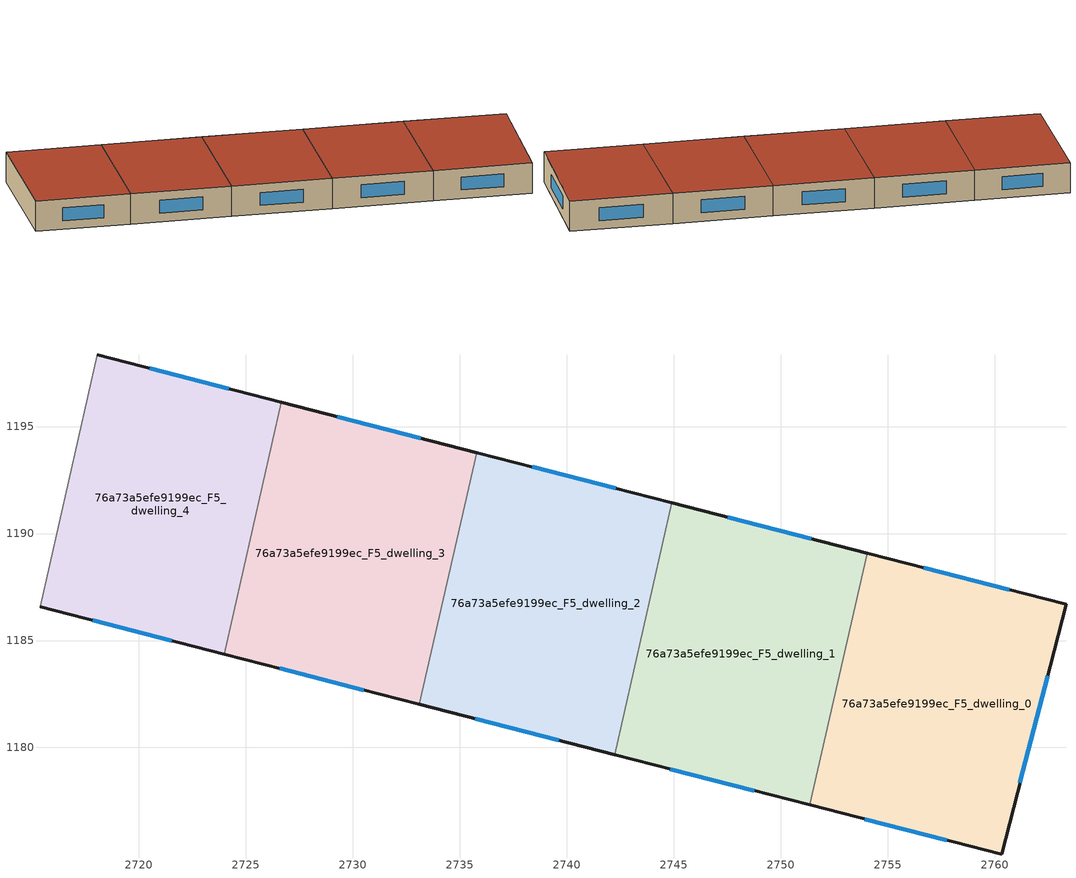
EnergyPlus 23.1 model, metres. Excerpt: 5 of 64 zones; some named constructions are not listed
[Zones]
76a73a5efe9199ec_F5_dwelling_0
 floor to 76a73a5efe9199ec_F4_dwelling_0 (EU_floor_Construction): 2763.33,1186.68 2760.32,1175.01 2751.36,1177.32 2754.03,1189.08 z15
 wall outside (EU_wall_Construction): 2751.36,1177.32 2760.32,1175.01 2763.33,1186.68 2754.03,1189.08 z15:18
 wall to 76a73a5efe9199ec_F5_dwelling_1 (EU_wall_Construction): 2754.03,1189.08 2751.36,1177.32 z15:18
 window (EU_Window_Construction): 2760.67,1187.37 2756.69,1188.4 / 2761.18,1178.34 2762.47,1183.35 / 2753.92,1176.66 2757.76,1175.67 z15.86:17.14
 roof outside (EU_roof_Construction): 2760.32,1175.01 2763.33,1186.68 2754.03,1189.08 2751.36,1177.32 z18
76a73a5efe9199ec_F5_dwelling_1
 floor to 76a73a5efe9199ec_F4_dwelling_1 (EU_floor_Construction): 2754.03,1189.08 2751.36,1177.32 2742.23,1179.67 2744.91,1191.43 z15
 wall outside (EU_wall_Construction): 2742.23,1179.67 2751.36,1177.32 / 2754.03,1189.08 2744.91,1191.43 z15:18
 wall to 76a73a5efe9199ec_F5_dwelling_2 (EU_wall_Construction): 2744.91,1191.43 2742.23,1179.67 z15:18
 window (EU_Window_Construction): 2744.84,1178.99 2748.75,1177.99 / 2751.42,1189.75 2747.51,1190.76 z15.86:17.14
 roof outside (EU_roof_Construction): 2751.36,1177.32 2754.03,1189.08 2744.91,1191.43 2742.23,1179.67 z18
76a73a5efe9199ec_F5_dwelling_2
 floor to 76a73a5efe9199ec_F4_dwelling_2 (EU_floor_Construction): 2744.91,1191.43 2742.23,1179.67 2733.11,1182.01 2735.78,1193.79 z15
 wall outside (EU_wall_Construction): 2733.11,1182.01 2742.23,1179.67 / 2744.91,1191.43 2735.78,1193.79 z15:18
 wall to 76a73a5efe9199ec_F5_dwelling_3 (EU_wall_Construction): 2735.78,1193.79 2733.11,1182.01 z15:18
 window (EU_Window_Construction): 2735.72,1181.34 2739.63,1180.34 / 2742.3,1192.11 2738.39,1193.11 z15.86:17.14
 roof outside (EU_roof_Construction): 2742.23,1179.67 2744.91,1191.43 2735.78,1193.79 2733.11,1182.01 z18
76a73a5efe9199ec_F5_dwelling_3
 floor to 76a73a5efe9199ec_F4_dwelling_3 (EU_floor_Construction): 2735.78,1193.79 2733.11,1182.01 2723.99,1184.36 2726.66,1196.14 z15
 wall outside (EU_wall_Construction): 2723.99,1184.36 2733.11,1182.01 / 2735.78,1193.79 2726.66,1196.14 z15:18
 wall to 76a73a5efe9199ec_F5_dwelling_4 (EU_wall_Construction): 2726.66,1196.14 2723.99,1184.36 z15:18
 window (EU_Window_Construction): 2726.59,1183.69 2730.5,1182.69 / 2733.18,1194.46 2729.27,1195.46 z15.86:17.14
 roof outside (EU_roof_Construction): 2733.11,1182.01 2735.78,1193.79 2726.66,1196.14 2723.99,1184.36 z18
76a73a5efe9199ec_F5_dwelling_4
 floor to 76a73a5efe9199ec_F4_dwelling_4 (EU_floor_Construction): 2726.66,1196.14 2723.99,1184.36 2715.38,1186.58 2718.05,1198.36 z15
 wall outside (EU_wall_Construction): 2715.38,1186.58 2723.99,1184.36 / 2726.66,1196.14 2718.05,1198.36 z15:18
 wall to 76a73a5efe9199ec_F5_dwelling_5 (EU_wall_Construction): 2718.05,1198.36 2715.38,1186.58 z15:18
 window (EU_Window_Construction): 2717.84,1185.95 2721.53,1185 / 2724.2,1196.77 2720.51,1197.72 z15.86:17.14
 roof outside (EU_roof_Construction): 2723.99,1184.36 2726.66,1196.14 2718.05,1198.36 2715.38,1186.58 z18
[HVACTEMPLATE:THERMOSTAT] Constant Heating Setpoint=20; Constant Cooling Setpoint=50
EU_HeatOnly_76a73a5efe9199ec_F0_dwelling_0; EU_HeatOnly_76a73a5efe9199ec_F0_dwelling_1; EU_HeatOnly_76a73a5efe9199ec_F0_dwelling_2; EU_HeatOnly_76a73a5efe9199ec_F0_dwelling_3; EU_HeatOnly_76a73a5efe9199ec_F0_dwelling_4; EU_HeatOnly_76a73a5efe9199ec_F0_dwelling_5; EU_HeatOnly_76a73a5efe9199ec_F0_dwelling_6; EU_HeatOnly_76a73a5efe9199ec_F0_dwelling_7; EU_HeatOnly_76a73a5efe9199ec_F0_dwelling_8; EU_HeatOnly_76a73a5efe9199ec_F0_dwelling_9; EU_HeatOnly_76a73a5efe9199ec_F0_dwelling_10; EU_HeatOnly_76a73a5efe9199ec_F1_dwelling_0; EU_HeatOnly_76a73a5efe9199ec_F1_dwelling_1; EU_HeatOnly_76a73a5efe9199ec_F1_dwelling_2; EU_HeatOnly_76a73a5efe9199ec_F1_dwelling_3; EU_HeatOnly_76a73a5efe9199ec_F1_dwelling_4; EU_HeatOnly_76a73a5efe9199ec_F1_dwelling_5; EU_HeatOnly_76a73a5efe9199ec_F1_dwelling_6; EU_HeatOnly_76a73a5efe9199ec_F1_dwelling_7; EU_HeatOnly_76a73a5efe9199ec_F1_dwelling_8; EU_HeatOnly_76a73a5efe9199ec_F1_dwelling_9; EU_HeatOnly_76a73a5efe9199ec_F1_dwelling_10; EU_HeatOnly_76a73a5efe9199ec_F2_dwelling_0; EU_HeatOnly_76a73a5efe9199ec_F2_dwelling_1; EU_HeatOnly_76a73a5efe9199ec_F2_dwelling_2; EU_HeatOnly_76a73a5efe9199ec_F2_dwelling_3; EU_HeatOnly_76a73a5efe9199ec_F2_dwelling_4; EU_HeatOnly_76a73a5efe9199ec_F2_dwelling_5; EU_HeatOnly_76a73a5efe9199ec_F2_dwelling_6; EU_HeatOnly_76a73a5efe9199ec_F2_dwelling_7; EU_HeatOnly_76a73a5efe9199ec_F2_dwelling_8; EU_HeatOnly_76a73a5efe9199ec_F2_dwelling_9; EU_HeatOnly_76a73a5efe9199ec_F2_dwelling_10; EU_HeatOnly_76a73a5efe9199ec_F3_dwelling_0; EU_HeatOnly_76a73a5efe9199ec_F3_dwelling_1; EU_HeatOnly_76a73a5efe9199ec_F3_dwelling_2; EU_HeatOnly_76a73a5efe9199ec_F3_dwelling_3; EU_HeatOnly_76a73a5efe9199ec_F3_dwelling_4; EU_HeatOnly_76a73a5efe9199ec_F3_dwelling_5; EU_HeatOnly_76a73a5efe9199ec_F3_dwelling_6; EU_HeatOnly_76a73a5efe9199ec_F3_dwelling_7; EU_HeatOnly_76a73a5efe9199ec_F3_dwelling_8; EU_HeatOnly_76a73a5efe9199ec_F3_dwelling_9; EU_HeatOnly_76a73a5efe9199ec_F3_dwelling_10; EU_HeatOnly_76a73a5efe9199ec_F4_dwelling_0; EU_HeatOnly_76a73a5efe9199ec_F4_dwelling_1; EU_HeatOnly_76a73a5efe9199ec_F4_dwelling_2; EU_HeatOnly_76a73a5efe9199ec_F4_dwelling_3; EU_HeatOnly_76a73a5efe9199ec_F4_dwelling_4; EU_HeatOnly_76a73a5efe9199ec_F4_dwelling_5; EU_HeatOnly_76a73a5efe9199ec_F4_dwelling_6; EU_HeatOnly_76a73a5efe9199ec_F4_dwelling_7; EU_HeatOnly_76a73a5efe9199ec_F4_dwelling_8; EU_HeatOnly_76a73a5efe9199ec_F4_dwelling_9; EU_HeatOnly_76a73a5efe9199ec_F5_dwelling_0; EU_HeatOnly_76a73a5efe9199ec_F5_dwelling_1; EU_HeatOnly_76a73a5efe9199ec_F5_dwelling_2; EU_HeatOnly_76a73a5efe9199ec_F5_dwelling_3; EU_HeatOnly_76a73a5efe9199ec_F5_dwelling_4; EU_HeatOnly_76a73a5efe9199ec_F5_dwelling_5; EU_HeatOnly_76a73a5efe9199ec_F5_dwelling_6; EU_HeatOnly_76a73a5efe9199ec_F5_dwelling_7; EU_HeatOnly_76a73a5efe9199ec_F5_dwelling_8; EU_HeatOnly_76a73a5efe9199ec_F5_dwelling_9
[SCHEDULE:CONSTANT]
Name | Hourly Value
EU_AlwaysOn | 1
EU_CoolingOff | 0
[SCHEDULE:FILE] Column Number=1; Rows to Skip at Top=0; Number of Hours of Data=8760; Column Separator=Comma; Interpolate to Timestep=No; Minutes per Item=60; Adjust Schedule for Daylight Savings=Yes
Name | File
EU_Step8_GainSchedule_76a73a5efe9199ec_F2_dwelling_8_f000 | ../../schedules/76a73a5efe9199ec/76a73a5efe9199ec_F2_dwelling_8_f000_gain.csv
EU_Step8_GainSchedule_76a73a5efe9199ec_F2_dwelling_9_f000 | ../../schedules/76a73a5efe9199ec/76a73a5efe9199ec_F2_dwelling_9_f000_gain.csv
EU_Step8_GainSchedule_76a73a5efe9199ec_F2_dwelling_10_f000 | ../../schedules/76a73a5efe9199ec/76a73a5efe9199ec_F2_dwelling_10_f000_gain.csv
EU_Step8_GainSchedule_76a73a5efe9199ec_F4_dwelling_4_f000 | ../../schedules/76a73a5efe9199ec/76a73a5efe9199ec_F4_dwelling_4_f000_gain.csv
EU_Step8_GainSchedule_76a73a5efe9199ec_F4_dwelling_5_f000 | ../../schedules/76a73a5efe9199ec/76a73a5efe9199ec_F4_dwelling_5_f000_gain.csv
EU_Step8_GainSchedule_76a73a5efe9199ec_F4_dwelling_6_f000 | ../../schedules/76a73a5efe9199ec/76a73a5efe9199ec_F4_dwelling_6_f000_gain.csv
EU_Step8_GainSchedule_76a73a5efe9199ec_F4_dwelling_7_f000 | ../../schedules/76a73a5efe9199ec/76a73a5efe9199ec_F4_dwelling_7_f000_gain.csv
EU_Step8_GainSchedule_76a73a5efe9199ec_F4_dwelling_8_f000 | ../../schedules/76a73a5efe9199ec/76a73a5efe9199ec_F4_dwelling_8_f000_gain.csv
EU_Step8_GainSchedule_76a73a5efe9199ec_F4_dwelling_9_f000 | ../../schedules/76a73a5efe9199ec/76a73a5efe9199ec_F4_dwelling_9_f000_gain.csv
EU_Step8_GainSchedule_76a73a5efe9199ec_F5_dwelling_0_f000 | ../../schedules/76a73a5efe9199ec/76a73a5efe9199ec_F5_dwelling_0_f000_gain.csv
EU_Step8_GainSchedule_76a73a5efe9199ec_F5_dwelling_1_f000 | ../../schedules/76a73a5efe9199ec/76a73a5efe9199ec_F5_dwelling_1_f000_gain.csv
EU_Step8_GainSchedule_76a73a5efe9199ec_F5_dwelling_2_f000 | ../../schedules/76a73a5efe9199ec/76a73a5efe9199ec_F5_dwelling_2_f000_gain.csv
EU_Step8_GainSchedule_76a73a5efe9199ec_F5_dwelling_3_f000 | ../../schedules/76a73a5efe9199ec/76a73a5efe9199ec_F5_dwelling_3_f000_gain.csv
EU_Step8_GainSchedule_76a73a5efe9199ec_F5_dwelling_4_f000 | ../../schedules/76a73a5efe9199ec/76a73a5efe9199ec_F5_dwelling_4_f000_gain.csv
EU_Step8_GainSchedule_76a73a5efe9199ec_F5_dwelling_5_f000 | ../../schedules/76a73a5efe9199ec/76a73a5efe9199ec_F5_dwelling_5_f000_gain.csv
EU_Step8_GainSchedule_76a73a5efe9199ec_F5_dwelling_6_f000 | ../../schedules/76a73a5efe9199ec/76a73a5efe9199ec_F5_dwelling_6_f000_gain.csv
EU_Step8_GainSchedule_76a73a5efe9199ec_F5_dwelling_7_f000 | ../../schedules/76a73a5efe9199ec/76a73a5efe9199ec_F5_dwelling_7_f000_gain.csv
EU_Step8_GainSchedule_76a73a5efe9199ec_F5_dwelling_8_f000 | ../../schedules/76a73a5efe9199ec/76a73a5efe9199ec_F5_dwelling_8_f000_gain.csv
EU_Step8_GainSchedule_76a73a5efe9199ec_F5_dwelling_9_f000 | ../../schedules/76a73a5efe9199ec/76a73a5efe9199ec_F5_dwelling_9_f000_gain.csv
